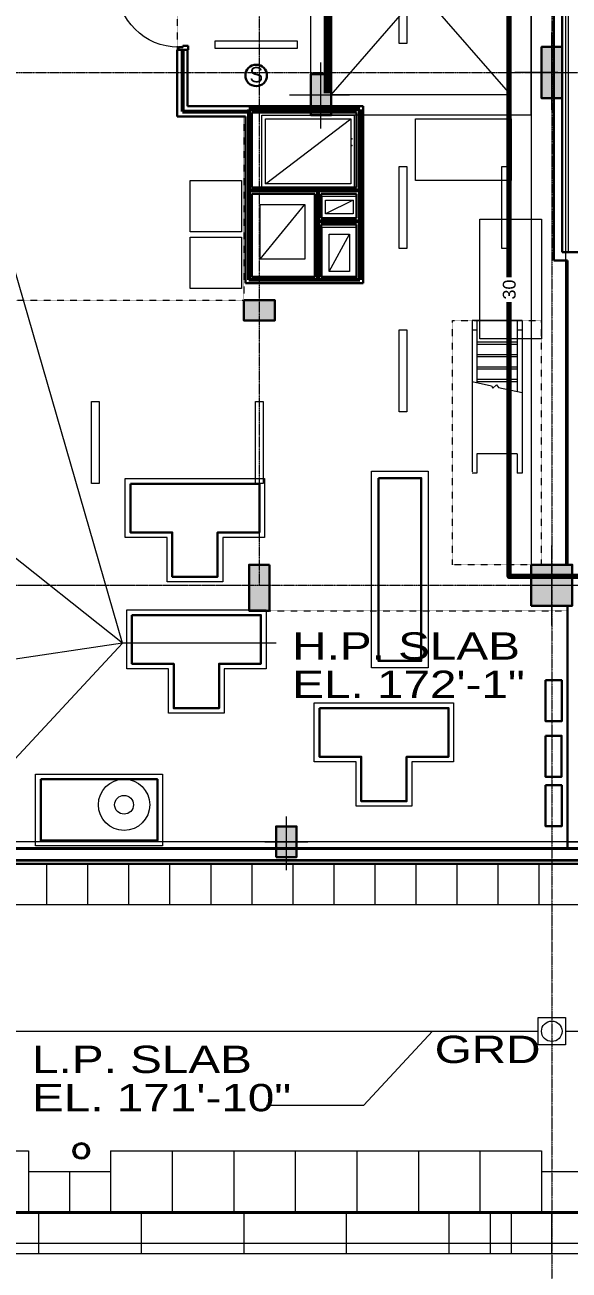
# Model space of a CAD drawing. Header units: inches. Extents: x -40190 to 0, y -3216 to 2257.
# Drawn here: x -30313 to -29995, y -34 to 695 of the extents above; entities that cross this region are included whole.
import ezdxf
from ezdxf import colors
from ezdxf.entities.mleader import LeaderData, LeaderLine
from ezdxf.enums import TextEntityAlignment as Align
from ezdxf.math import Vec2, Vec3

# ---------------------------------------------------------------- set-up
doc = ezdxf.new("R2010")
doc.units = ezdxf.units.IN
doc.header["$LTSCALE"] = 0.5
doc.header["$MEASUREMENT"] = 0
for name, pattern in [('A113$0$CENTER', [2, 1.25, -0.25, 0.25, -0.25]), ('A113$0$DGN Style 3', [242.953966, 173.538547, -69.415419]), ('A113$0$HIDDEN2', [0.1875, 0.125, -0.0625]), ('A613$0$DGN Style 2', [176.257189, 105.754313, -70.502876])]:
    doc.linetypes.add(name, pattern=pattern)
for name, color, linetype in [('0 @ 48', 7, 'Continuous'), ('0 @ 96', 7, 'Continuous'), ('A113$0$A roof pave', 8, 'Continuous'), ('A113$0$A-ANNO-PATT-13-14', 8, 'Continuous'), ('A113$0$A-ANNO-TEXT', 8, 'Continuous'), ('A113$0$A-COLS-COLS13-14', 8, 'Continuous'), ('A113$0$A-DOOR', 8, 'Continuous'), ('A113$0$A-DOOR-FRAM', 8, 'Continuous'), ('A113$0$A-FLOR-CURB', 8, 'Continuous'), ('A113$0$A-FLOR-LEVL', 8, 'Continuous'), ('A113$0$A-FLOR-OVHD', 8, 'A113$0$HIDDEN2'), ('A113$0$A-FLOR-SLAB', 8, 'Continuous'), ('A113$0$A-FLOR-STRCT-6-12', 8, 'Continuous'), ('A113$0$A-GRID-COLS', 8, 'Continuous'), ('A113$0$A-GRID-GRD13-14', 8, 'Continuous'), ('A113$0$A-GRID-GRDP0-15', 8, 'Continuous'), ('A113$0$A-HVAC-RDFF', 8, 'Continuous'), ('A113$0$A-roof cope', 8, 'Continuous'), ('A113$0$A-roof davi', 8, 'Continuous'), ('A113$0$A-WALL-FIRE', 8, 'Continuous'), ('A113$0$A-WALL-FULL-EXTR', 8, 'Continuous'), ('A113$0$A-WALL-FULL-INTR', 8, 'Continuous'), ('A113$0$bp113 - A-ROOF-CRTS', 8, 'Continuous'), ('A113$0$bp113 - A-ROOF-RFDR', 8, 'Continuous'), ('A113$0$Items below', 8, 'Continuous'), ('A113$0$M-CONC-PAD', 8, 'Continuous'), ('A113$0$M-TCWP', 8, 'Continuous'), ('A113$0$M-THEX', 8, 'Continuous'), ('A113$0$M-VFC pump', 8, 'Continuous'), ('A113$0$S-BEAM', 8, 'Continuous'), ('A613$0$A-FLOR-STRS', 8, 'Continuous'), ('A613$0$br613 - E-Lite', 8, 'Continuous'), ('A613$0$Level 30', 8, 'Continuous'), ('E-Anno-Keyn', 72, 'Continuous'), ('E-Anno-Note', 6, 'Continuous'), ('E-FIRE', 234, 'Continuous'), ('XREF', 7, 'Continuous')]:
    doc.layers.add(name, color=color, linetype=linetype)
doc.layers.add('E-Fire-Covr', color=240, linetype='Continuous', lineweight=70, plot=False)
doc.styles.add('A113$0$style-Arial', font='arial.ttf')
doc.styles.add('A613$0$style-Arial', font='arial.ttf')
doc.styles.add('MAMEP ANNO', font='arial.ttf', dxfattribs={"height": 0.101562})
doc.styles.get("Standard").update_dxf_attribs({"font": 'simplex.shx'})

# ---------------------------------------------------------------- blocks, each defined once
blk = doc.blocks.new('*U605')
at = {"layer": 'A113$0$A-FLOR-STRCT-6-12', "linetype": 'A113$0$DGN Style 3', "lineweight": 0}
for p, q in [((-52.54, -60.49), (52.46, 60.49)), ((52.46, -60.49), (-52.54, 60.49))]:
    blk.add_line(p, q, dxfattribs=at)
at = {"layer": 'A113$0$A-FLOR-STRCT-6-12', "linetype": 'A113$0$DGN Style 3', "lineweight": 13}
blk.add_3dface([(-52.54, 60.49), (52.46, 60.49), (52.46, -60.49), (-52.54, -60.49)], dxfattribs=at)
blk = doc.blocks.new('A113$0$36D478_21')
at = {"layer": 'A113$0$A-DOOR', "linetype": 'Continuous', "lineweight": 0, "extrusion": (0, 0, -1)}
blk.add_arc((5.25, -0.85), 36, 270, 0, dxfattribs=at)
at = {"layer": 'A113$0$A-DOOR', "linetype": 'Continuous', "lineweight": 30}
blk.add_3dface([(-41.25, -0.85), (-41.25, -2.6), (-5.25, -2.6), (-5.25, -0.85)], dxfattribs=at)
at = {"layer": 'A113$0$A-DOOR-FRAM', "linetype": 'Continuous', "lineweight": 30}
for p, q in [((-5.25, 0.65), (-5.25, -0.85)), ((-5.25, 0.65), (-4.88, 0.65)), ((0.37, 0.65), (0, 0.65)), ((0.37, -1.6), (0.37, 0.65)), ((-5.25, -0.85), (-2.83, -0.85)), ((-2.83, -0.85), (-2.83, -1.6)), ((-2.83, -1.6), (0.37, -1.6)), ((-2.83, -36.85), (-2.83, -36.1)), ((-2.83, -36.1), (0.37, -36.1)), ((0.37, -36.1), (0.37, -38.35)), ((-5.25, -38.35), (-5.25, -36.85)), ((-5.25, -36.85), (-2.83, -36.85)), ((-5.25, -38.35), (-4.88, -38.35)), ((0.37, -38.35), (0, -38.35))]:
    blk.add_line(p, q, dxfattribs=at)
at = {"layer": 'A113$0$A-DOOR-FRAM', "linetype": 'Continuous', "lineweight": 13}
for p, q in [((-5.1, 0.5), (-5.1, -0.7)), ((-5.1, 0.5), (-4.88, 0.5)), ((-4.88, 0.65), (-4.88, 0.5)), ((0, 0.5), (0, 0.65)), ((0.22, 0.5), (0, 0.5)), ((0.22, -1.45), (0.22, 0.5)), ((-5.1, -0.7), (-2.68, -0.7)), ((-2.68, -0.7), (-2.68, -1.45)), ((-2.68, -1.45), (0.22, -1.45)), ((-2.68, -37), (-2.68, -36.25)), ((-2.68, -36.25), (0.22, -36.25)), ((0.22, -36.25), (0.22, -38.2)), ((-5.1, -38.2), (-5.1, -37)), ((-5.1, -37), (-2.68, -37)), ((-5.1, -38.2), (-4.88, -38.2)), ((-4.88, -38.35), (-4.88, -38.2)), ((0.22, -38.2), (0, -38.2)), ((0, -38.2), (0, -38.35))]:
    blk.add_line(p, q, dxfattribs=at)
blk = doc.blocks.new('A113')
at = {"layer": 'A113$0$A roof pave', "lineweight": 0}
for p, q in [((-23516.3134, 179.9985, -2660.425), (-23516.3134, 203.9985, -2660.425)), ((-23492.3134, 179.9985, -2660.425), (-23492.3134, 203.9985, -2660.425)), ((-23468.3134, 179.9985, -2660.425), (-23468.3134, 203.9985, -2660.425)), ((-23444.3134, 179.9985, -2660.425), (-23444.3134, 203.9985, -2660.425)), ((-23420.3134, 179.9985, -2660.425), (-23420.3134, 203.9985, -2660.425)), ((-23396.3134, 179.9985, -2660.425), (-23396.3134, 203.9985, -2660.425)), ((-23372.3134, 179.9985, -2660.425), (-23372.3134, 203.9985, -2660.425)), ((-23348.3134, 179.9985, -2660.425), (-23348.3134, 203.9985, -2660.425)), ((-23324.3134, 179.9985, -2660.425), (-23324.3134, 203.9985, -2660.425)), ((-23300.3134, 179.9985, -2660.425), (-23300.3134, 203.9985, -2660.425)), ((-23276.3134, 179.9985, -2660.425), (-23276.3134, 203.9985, -2660.425)), ((-23252.3134, 179.9985, -2660.425), (-23252.3134, 203.9985, -2660.425)), ((-23228.3134, 179.9985, -2660.425), (-23228.3134, 203.9985, -2660.425)), ((-23443.0236, 36.0949, -2660.425), (-23443.0236, 0.0949, -2660.425)), ((-23407.0236, 36.0949, -2660.425), (-23407.0236, 0.0949, -2660.425)), ((-23371.0236, 36.0949, -2660.425), (-23371.0236, 0.0949, -2660.425)), ((-23335.0236, 36.0949, -2660.425), (-23335.0236, 0.0949, -2660.425)), ((-23299.0236, 36.0949, -2660.425), (-23299.0236, 0.0949, -2660.425)), ((-23263.0236, 36.0949, -2660.425), (-23263.0236, 0.0949, -2660.425)), ((-23527.0236, 24.0949, -2660.425), (-23527.0236, 0.0949, -2660.425)), ((-23503.0236, 24.0949, -2660.425), (-23503.0236, 0.0949, -2660.425)), ((-23479.0236, 24.0949, -2660.425), (-23479.0236, 0.0949, -2660.425)), ((-23227.0236, 24.0949, -2660.425), (-23227.0236, 0.0949, -2660.425))]:
    blk.add_line(p, q, dxfattribs=at)
at = {"layer": 'A113$0$A roof pave', "lineweight": 13}
for p, q in [((-23108.3134, 179.9985, -2660.425), (-24116.3134, 179.9985, -2660.425)), ((-23767.0236, 36.0949, -2660.425), (-23527.0236, 36.0949, -2660.425)), ((-23527.0236, 36.0949, -2660.425), (-23527.0236, 24.0949, -2660.425)), ((-23479.0236, 36.0949, -2660.425), (-23227.0236, 36.0949, -2660.425)), ((-23479.0236, 36.0949, -2660.425), (-23479.0236, 24.0949, -2660.425)), ((-23227.0236, 36.0949, -2660.425), (-23227.0236, 24.0949, -2660.425)), ((-23527.0236, 24.0949, -2660.425), (-23479.0236, 24.0949, -2660.425)), ((-23227.0236, 24.0949, -2660.425), (-23179.0236, 24.0949, -2660.425))]:
    blk.add_line(p, q, dxfattribs=at)
at = {"layer": 'A113$0$A-ANNO-PATT-13-14', "lineweight": 30, "extrusion": (0, 0, -1)}
for points in [[(23227.0133, 682.1544, 4909.5523), (23215.0134, 682.1544, 4909.5523), (23227.0133, 652.1544, 4909.5523), (23215.0134, 652.1544, 4909.5523)], [(23401.0336, 534.0477, 4909.5523), (23383.0337, 534.0477, 4909.5523), (23401.0336, 522.0477, 4909.5523), (23383.0337, 522.0477, 4909.5523)]]:
    blk.add_solid(points, dxfattribs=at)
at = {"layer": 'A113$0$A-ANNO-PATT-13-14', "lineweight": 30}
for points in [[(-23362.0115, 666.2169, -4909.5523), (-23350.0115, 666.2169, -4909.5523), (-23362.0115, 642.2169, -4909.5523), (-23350.0115, 642.2169, -4909.5523)], [(-23386.0337, 352.2097, -4909.5523), (-23398.0336, 352.2097, -4909.5523), (-23386.0337, 379.1574, -4909.5523), (-23398.0336, 379.1574, -4909.5523)], [(-23209.0236, 355.1574, -4909.5523), (-23209.0236, 379.1574, -4909.5523), (-23233.0236, 355.1574, -4909.5523), (-23233.0236, 379.1574, -4909.5523)]]:
    blk.add_solid(points, dxfattribs=at)
at = {"layer": 'A113$0$A-ANNO-PATT-13-14', "lineweight": 0}
blk.add_solid([(-23382.2652, 225.9985, -4909.5523), (-23370.2653, 225.9985, -4909.5523), (-23382.2652, 207.9985, -4909.5523), (-23370.2653, 207.9985, -4909.5523)], dxfattribs=at)
at = {"layer": 'A113$0$A-ANNO-TEXT', "lineweight": 0}
for q in [(-23915.5358, 685.3759), (-24113.7122, 236.3654), (-23592.142, 203.9985)]:
    blk.add_line((-23472.126, 333.3054), q, dxfattribs=at)
at = {"layer": 'A113$0$A-ANNO-TEXT', "lineweight": 0, "flags": 128}
for points in [[(-23382.2521, 333.3054), (-23472.126, 333.3054), (-23573.9437, 685.3759)], [(-23387.828, 62.7742), (-23330.9023, 62.7742), (-23290.8287, 106.0949)]]:
    blk.add_lwpolyline(points, dxfattribs=at)
at = {"layer": 'A113$0$A-COLS-COLS13-14', "lineweight": 0}
for p, q in [((-23221.0134, 645.2703, -4909.5523), (-23221.0134, 690.5225, -4909.5523)), ((-23356.0115, 634.4691, -4909.5523), (-23356.0115, 673.0572, -4909.5523)), ((-23233.6783, 667.1544, -4909.5523), (-23206.1469, 667.1544, -4909.5523)), ((-23374.3561, 654.2169, -4909.5523), (-23339.3595, 654.2169, -4909.5523)), ((-23221.0236, 343.6178, -4909.5523), (-23221.0236, 390.4171, -4909.5523)), ((-23238.5718, 367.1574, -4909.5523), (-23203.5752, 367.1574, -4909.5523)), ((-23376.2652, 200.4497, -4909.5523), (-23376.2652, 231.804, -4909.5523)), ((-23388.8406, 216.9985, -4909.5523), (-23363.6899, 216.9985, -4909.5523)), ((-23211.8406, 216.9985, -4909.5523), (-23186.6899, 216.9985, -4909.5523))]:
    blk.add_line(p, q, dxfattribs=at)
at = {"layer": 'A113$0$A-COLS-COLS13-14', "lineweight": 30}
for points in [[(-23215.0134, 682.1544, -4909.5523), (-23227.0133, 682.1544, -4909.5523), (-23227.0133, 652.1544, -4909.5523), (-23215.0134, 652.1544, -4909.5523)], [(-23362.0115, 642.2169, -4909.5523), (-23362.0115, 666.2169, -4909.5523), (-23350.0115, 666.2169, -4909.5523), (-23350.0115, 642.2169, -4909.5523)], [(-23401.0336, 534.0477, -4909.5523), (-23383.0337, 534.0477, -4909.5523), (-23383.0337, 522.0477, -4909.5523), (-23401.0336, 522.0477, -4909.5523)], [(-23386.0337, 379.1574, -4909.5523), (-23398.0336, 379.1574, -4909.5523), (-23398.0336, 352.2097, -4909.5523), (-23386.0337, 352.2097, -4909.5523)], [(-23233.0236, 355.1574, -4909.5523), (-23209.0236, 355.1574, -4909.5523), (-23209.0236, 379.1574, -4909.5523), (-23233.0236, 379.1574, -4909.5523)], [(-23382.2652, 207.9985, -4909.5523), (-23370.2653, 207.9985, -4909.5523), (-23370.2653, 225.9985, -4909.5523), (-23382.2652, 225.9985, -4909.5523)]]:
    blk.add_3dface(points, dxfattribs=at)
at = {"layer": 'A113$0$A-FLOR-CURB', "lineweight": 0}
for p, q in [((-23012.3134, 212.4985, 1992.7541), (-23545.4984, 212.4985, 1992.7541)), ((-23012.3134, 206.4985, 1992.7541), (-23558.9983, 206.4985, 1992.7541))]:
    blk.add_line(p, q, dxfattribs=at)
at = {"layer": 'A113$0$A-FLOR-LEVL', "lineweight": 0}
for p in [(-23337.9899, 628.3136, 1992.7541), (-23337.9899, 624.4322, 1992.7541)]:
    blk.add_point(p, dxfattribs=at)
at = {"layer": 'A113$0$A-FLOR-OVHD', "lineweight": 13}
for p, q in [((-23440.1499, 725.6156, 1992.7541), (-23440.1564, 641.3655, 1992.7541)), ((-23401.0336, 641.3656, 1992.7541), (-23440.1564, 641.3655, 1992.7541)), ((-23401.0336, 641.3656, 1992.7541), (-23401.0336, 534.0477, 1992.7541)), ((-23539.4983, 534.0476, 1992.7541), (-23401.0336, 534.0476, 1992.7541)), ((-23279.0133, 379.0943, 1992.7541), (-23279.0133, 522.0476, 1992.7541)), ((-23279.0133, 522.0476, 1992.7541), (-23267.6383, 522.0476, 1992.7541)), ((-23267.6383, 522.0476, 1992.7541), (-23227.0133, 522.0476, 1992.7541)), ((-23227.0133, 379.0943, 1992.7541), (-23227.0133, 522.0476, 1992.7541)), ((-23227.0133, 379.0943, 1992.7541), (-23279.0133, 379.0943, 1992.7541)), ((-23539.4983, 367.0944, 1992.7541), (-23398.0336, 367.0944, 1992.7541)), ((-23386.0337, 352.2097, 1992.7541), (-23211.8986, 352.2097, 1992.7541))]:
    blk.add_line(p, q, dxfattribs=at)
at = {"layer": 'A113$0$A-FLOR-SLAB', "lineweight": 0}
for points in [[(-23336.533, 600.1384, 1992.7541), (-23390.533, 600.1384, 1992.7541), (-23390.533, 642.1384, 1992.7541), (-23336.533, 642.1384, 1992.7541)], [(-23355.2736, 594.9074, 1992.7541), (-23335.2736, 594.9074, 1992.7541), (-23335.2736, 581.9074, 1992.7541), (-23355.2736, 581.9074, 1992.7541)], [(-23355.2736, 576.6574, 1992.7541), (-23335.2736, 576.6574, 1992.7541), (-23335.2736, 546.6574, 1992.7541), (-23355.2736, 546.6574, 1992.7541)]]:
    blk.add_3dface(points, dxfattribs=at)
at = {"layer": 'A113$0$A-GRID-COLS', "lineweight": 0}
blk.add_line((-23217.4113, 667.1574, -4909.5523), (-23242.7081, 667.1574, -4909.5523), dxfattribs=at)
at = {"layer": 'A113$0$A-GRID-GRD13-14', "lineweight": 0}
blk.add_line((-23034.8887, 216.9988, 0.001), (-24155.5004, 216.9988, 0.001), dxfattribs=at)
at = {"layer": 'A113$0$A-GRID-GRDP0-15', "linetype": 'A113$0$CENTER', "lineweight": 0}
for p, q in [((-23221.0236, 2113.2362), (-23221.0236, -676.9055)), ((-23392.0337, 367.1574), (-23392.0337, 2029.5617)), ((-23884.5631, 667.1574), (-20368.7317, 667.1574)), ((-24358.5266, 367.1574), (-20364.9322, 367.1574))]:
    blk.add_line(p, q, dxfattribs=at)
at = {"layer": 'A113$0$A-HVAC-RDFF', "lineweight": 0}
for p, q in [((-23388.533, 602.1384, 1992.7541), (-23338.533, 640.1384, 1992.7541)), ((-23337.2736, 592.4074, 1992.7541), (-23353.2736, 584.4074, 1992.7541)), ((-23391.5236, 557.9074, 1992.7541), (-23365.5236, 589.9074, 1992.7541)), ((-23351.2736, 550.6574, 1992.7541), (-23339.2736, 572.6574, 1992.7541))]:
    blk.add_line(p, q, dxfattribs=at)
at = {"layer": 'A113$0$A-HVAC-RDFF', "lineweight": 13}
for points in [[(-23338.533, 602.1384, 1992.7541), (-23388.533, 602.1384, 1992.7541), (-23388.533, 640.1384, 1992.7541), (-23338.533, 640.1384, 1992.7541)], [(-23353.2736, 592.4074, 1992.7541), (-23337.2736, 592.4074, 1992.7541), (-23337.2736, 584.4074, 1992.7541), (-23353.2736, 584.4074, 1992.7541)], [(-23391.5236, 589.9074, 1992.7541), (-23365.5236, 589.9074, 1992.7541), (-23365.5236, 557.9074, 1992.7541), (-23391.5236, 557.9074, 1992.7541)], [(-23351.2736, 572.6574, 1992.7541), (-23339.2736, 572.6574, 1992.7541), (-23339.2736, 550.6574, 1992.7541), (-23351.2736, 550.6574, 1992.7541)]]:
    blk.add_3dface(points, dxfattribs=at)
at = {"layer": 'A113$0$A-roof cope', "lineweight": 40}
blk.add_line((-24403.0236, 0.0949, -2660.425), (-22879.0236, 0.0949, -2660.425), dxfattribs=at)
at = {"layer": 'A113$0$A-roof cope', "lineweight": 0}
for p, q in [((-23521.0139, -23.9051, -2660.425), (-23521.0139, 0.0949, -2660.425)), ((-23461.0139, -23.9051, -2660.425), (-23461.0139, 0.0949, -2660.425)), ((-23401.0139, -23.9051, -2660.425), (-23401.0139, 0.0949, -2660.425)), ((-23341.0139, -23.9051, -2660.425), (-23341.0139, 0.0949, -2660.425)), ((-23281.0139, -23.9051, -2660.425), (-23281.0139, 0.0949, -2660.425)), ((-23221.0139, -23.9051, -2660.425), (-23221.0139, 0.0949, -2660.425))]:
    blk.add_line(p, q, dxfattribs=at)
at = {"layer": 'A113$0$A-roof cope', "lineweight": 13}
for p, q in [((-23257.0236, 0.0949, -2660.425), (-23257.0236, -23.9051, -2660.425)), ((-23244.8109, 0.0949, -2660.425), (-23244.8109, -23.9051, -2660.425)), ((-24427.0236, -23.9051, -2660.425), (-22855.0236, -23.9051, -2660.425))]:
    blk.add_line(p, q, dxfattribs=at)
at = {"layer": 'A113$0$A-roof davi', "lineweight": 13, "extrusion": (0, 0, -1)}
blk.add_circle((23497.0236, 36.0949, 2660.425), 4.319, dxfattribs=at)
at = {"layer": 'A113$0$A-roof davi', "lineweight": 40, "extrusion": (0, 0, -1)}
blk.add_circle((23496.0236, 36.0949, 2660.425), 4.319, dxfattribs=at)
at = {"layer": 'A113$0$A-WALL-FIRE', "lineweight": 53}
for p, q in [((-23351.905, 764.1157, 1992.7541), (-23351.905, 655.1032, 1992.7541)), ((-23437.0909, 680.4886, 1992.7541), (-23437.0909, 644.4281, 1992.7541)), ((-23437.0909, 644.4281, 1992.7541), (-23398.2833, 644.4281, 1992.7541)), ((-23398.2833, 645.6156, 1992.7541), (-23398.2837, 545.7846, 1992.7541)), ((-23333.2618, 645.6157, 1992.7541), (-23398.2833, 645.6156, 1992.7541)), ((-23333.2618, 645.6157, 1992.7541), (-23333.2618, 545.7847, 1992.7541)), ((-23333.2619, 598.1303, 1992.7541), (-23398.2838, 598.1303, 1992.7541)), ((-23357.8133, 598.1268, 1992.7541), (-23357.8133, 545.7776, 1992.7541)), ((-23333.2602, 580.0013, 1992.7541), (-23357.8133, 580.0013, 1992.7541)), ((-23333.2615, 545.7847, 1992.7541), (-23398.2834, 545.7846, 1992.7541))]:
    blk.add_line(p, q, dxfattribs=at)
at = {"layer": 'A113$0$A-WALL-FULL-EXTR', "lineweight": 30}
for p, q in [((-23028.3134, 213.2485, 1992.7541), (-23545.4984, 213.2485, 1992.7541)), ((-23012.3134, 205.9985, 1992.7541), (-23559.4983, 205.9985, 1992.7541)), ((-23012.3134, 203.9985, 1992.7541), (-23561.4983, 203.9985, 1992.7541))]:
    blk.add_line(p, q, dxfattribs=at)
at = {"layer": 'A113$0$A-WALL-FULL-INTR', "lineweight": 0}
blk.add_line((-23211.274, 562.1223, 1992.7541), (-23211.2734, 1009.1489, 1992.7541), dxfattribs=at)
at = {"layer": 'A113$0$A-WALL-FULL-INTR', "lineweight": 30}
for p, q in [((-23350.03, 764.1157, 1992.7541), (-23350.03, 655.1032, 1992.7541)), ((-23219.8863, 557.2474, 1992.7541), (-23219.8863, 763.0918, 1992.7541)), ((-23215.0158, 763.0918, 1992.7541), (-23215.0114, 562.1223, 1992.7541)), ((-23353.78, 719.4905, 1992.7541), (-23353.78, 655.1032, 1992.7541)), ((-23440.1534, 680.4887, 1992.7541), (-23440.1564, 641.3655, 1992.7541)), ((-23440.1534, 680.4887, 1992.7541), (-23434.0284, 680.4886, 1992.7541)), ((-23434.0284, 680.4886, 1992.7541), (-23434.0309, 647.4906, 1992.7541)), ((-23400.1583, 641.3656, 1992.7541), (-23440.1564, 641.3655, 1992.7541)), ((-23362.008, 647.4907, 1992.7541), (-23434.0309, 647.4905, 1992.7541)), ((-23400.1583, 641.3656, 1992.7541), (-23400.1587, 543.9097, 1992.7541)), ((-23331.3877, 647.4907, 1992.7541), (-23400.1583, 647.4906, 1992.7541)), ((-23396.4083, 643.7406, 1992.7541), (-23396.4085, 599.9131, 1992.7541)), ((-23335.1366, 643.7407, 1992.7541), (-23396.4083, 643.7406, 1992.7541)), ((-23335.1366, 643.7407, 1992.7541), (-23335.1358, 599.9096, 1992.7541)), ((-23331.3968, 543.9097, 1992.7541), (-23331.3877, 647.4907, 1992.7541)), ((-23396.4085, 599.9131, 1992.7541), (-23335.1356, 599.9131, 1992.7541)), ((-23396.4083, 596.163, 1992.7541), (-23396.4087, 547.6596, 1992.7541)), ((-23396.4082, 596.156, 1992.7541), (-23359.6597, 596.156, 1992.7541)), ((-23359.6597, 596.156, 1992.7541), (-23359.6583, 547.6596, 1992.7541)), ((-23355.9099, 596.1631, 1992.7541), (-23335.1355, 596.1631, 1992.7541)), ((-23355.9099, 596.1631, 1992.7541), (-23355.9079, 581.9097, 1992.7541)), ((-23335.1355, 596.1631, 1992.7541), (-23335.1336, 581.9097, 1992.7541)), ((-23355.9074, 578.1597, 1992.7541), (-23355.9082, 547.6596, 1992.7541)), ((-23355.9079, 581.9097, 1992.7541), (-23335.1352, 581.9097, 1992.7541)), ((-23355.9074, 578.1597, 1992.7541), (-23335.1352, 578.1597, 1992.7541)), ((-23335.1336, 578.1597, 1992.7541), (-23335.1345, 547.6597, 1992.7541)), ((-23215.0114, 562.1223, 1992.7541), (-22857.7729, 562.1218, 1992.7541)), ((-23215.0114, 562.1223, 1992.7541), (-23211.274, 562.1223, 1992.7541)), ((-23219.8863, 557.2474, 1992.7541), (-23211.8989, 557.2473, 1992.7541)), ((-23211.8989, 557.2473, 1992.7541), (-23211.8987, 379.1574, 1992.7541)), ((-23359.6583, 547.6596, 1992.7541), (-23396.4087, 547.6596, 1992.7541)), ((-23335.1345, 547.6597, 1992.7541), (-23355.9029, 547.6596, 1992.7541)), ((-23331.3968, 543.9097, 1992.7541), (-23400.1584, 543.9096, 1992.7541)), ((-23211.8986, 355.1574, 1992.7541), (-23211.8984, 213.3238, 1992.7541))]:
    blk.add_line(p, q, dxfattribs=at)
at = {"layer": 'A113$0$bp113 - A-ROOF-CRTS', "lineweight": 13}
for p, q in [((-23573.0236, 106.0949, -2660.425), (-23229.0236, 106.0949, -2660.425)), ((-23213.0236, 106.0949, -2660.425), (-22961.0236, 106.0949, -2660.425))]:
    blk.add_line(p, q, dxfattribs=at)
at = {"layer": 'A113$0$bp113 - A-ROOF-RFDR', "lineweight": 13}
blk.add_circle((-23221.0236, 106.0949, -2660.425), 6, dxfattribs=at)
blk.add_3dface([(-23229.0236, 114.0949, -2660.425), (-23213.0236, 114.0949, -2660.425), (-23213.0236, 98.0949, -2660.425), (-23229.0236, 98.0949, -2660.425)], dxfattribs=at)
at = {"layer": 'A113$0$Items below', "lineweight": 0}
blk.add_line((-24421.0236, -17.9051, -2660.425), (-22861.0236, -17.9051, -2660.425), dxfattribs=at)
at = {"layer": 'A113$0$M-CONC-PAD', "lineweight": 0, "elevation": 1992.7541, "flags": 128}
for points in [[(-23470.4962, 429.5597), (-23388.9962, 429.5597), (-23388.9962, 395.0597), (-23413.4962, 395.0597), (-23413.4962, 369.0597), (-23445.9962, 369.0597), (-23445.9962, 395.0597), (-23470.4962, 395.0597), (-23470.4962, 429.5597)], [(-23469.5958, 352.683), (-23388.0958, 352.683), (-23388.0958, 318.183), (-23412.5958, 318.183), (-23412.5958, 292.183), (-23445.0958, 292.183), (-23445.0958, 318.183), (-23469.5958, 318.183), (-23469.5958, 352.683)], [(-23359.9091, 298.2485), (-23278.4091, 298.2485), (-23278.4091, 263.7485), (-23302.9091, 263.7485), (-23302.9091, 237.7485), (-23335.4091, 237.7485), (-23335.4091, 263.7485), (-23359.9091, 263.7485), (-23359.9091, 298.2485)]]:
    blk.add_lwpolyline(points, close=True, dxfattribs=at)
at = {"layer": 'A113$0$M-CONC-PAD', "lineweight": 0}
for points in [[(-23300.6951, 640.082, 1992.7541), (-23244.6951, 640.082, 1992.7541), (-23244.6951, 604.082, 1992.7541), (-23300.6951, 604.082, 1992.7541)], [(-23432.4448, 603.9758, 1992.7541), (-23402.4485, 603.9758, 1992.7541), (-23402.4485, 573.9721, 1992.7541), (-23432.4448, 573.9721, 1992.7541)], [(-23263.0133, 581.29, 1992.7541), (-23227.0133, 581.29, 1992.7541), (-23227.0133, 511.29, 1992.7541), (-23263.0133, 511.29, 1992.7541)], [(-23432.4448, 570.8091, 1992.7541), (-23402.4485, 570.8091, 1992.7541), (-23402.4485, 540.8054, 1992.7541), (-23432.4448, 540.8054, 1992.7541)], [(-23326.373, 433.8002, 1992.7541), (-23293.373, 433.8002, 1992.7541), (-23293.373, 318.8002, 1992.7541), (-23326.373, 318.8002, 1992.7541)], [(-23522.8925, 256.635, 1992.7541), (-23448.6963, 256.635, 1992.7541), (-23448.6963, 214.6977, 1992.7541), (-23522.8925, 214.6977, 1992.7541)]]:
    blk.add_3dface(points, dxfattribs=at)
at = {"layer": 'A113$0$M-TCWP', "lineweight": 30, "elevation": 1992.7541, "flags": 128}
for points in [[(-23467.4962, 426.5597), (-23391.9962, 426.5597), (-23391.9962, 398.0597), (-23416.4962, 398.0597), (-23416.4962, 372.0597), (-23442.9962, 372.0597), (-23442.9962, 398.0597), (-23467.4962, 398.0597), (-23467.4962, 426.5597)], [(-23466.5958, 349.683), (-23391.0958, 349.683), (-23391.0958, 321.183), (-23415.5958, 321.183), (-23415.5958, 295.183), (-23442.0958, 295.183), (-23442.0958, 321.183), (-23466.5958, 321.183), (-23466.5958, 349.683)], [(-23356.9091, 295.2485), (-23281.4091, 295.2485), (-23281.4091, 266.7485), (-23305.9091, 266.7485), (-23305.9091, 240.7485), (-23332.4091, 240.7485), (-23332.4091, 266.7485), (-23356.9091, 266.7485), (-23356.9091, 295.2485)]]:
    blk.add_lwpolyline(points, close=True, dxfattribs=at)
at = {"layer": 'A113$0$M-THEX', "lineweight": 0}
for radius in [15, 5.4961]:
    blk.add_circle((-23471.1813, 238.6602, 1992.7541), radius, dxfattribs=at)
at = {"layer": 'A113$0$M-THEX', "lineweight": 30}
for points in [[(-23322.373, 429.8002, 1992.7541), (-23297.373, 429.8002, 1992.7541), (-23297.373, 322.8002, 1992.7541), (-23322.373, 322.8002, 1992.7541)], [(-23519.8925, 253.635, 1992.7541), (-23451.6963, 253.635, 1992.7541), (-23451.6963, 217.6977, 1992.7541), (-23519.8925, 217.6977, 1992.7541)]]:
    blk.add_3dface(points, dxfattribs=at)
at = {"layer": 'A113$0$M-VFC pump', "lineweight": 30}
for points in [[(-23224.6472, 311.4972, 1992.7541), (-23215.1489, 311.4972, 1992.7541), (-23215.1489, 287.4972, 1992.7541), (-23224.6472, 287.4972, 1992.7541)], [(-23224.7609, 279.043, 1992.7541), (-23215.2626, 279.043, 1992.7541), (-23215.2626, 255.043, 1992.7541), (-23224.7609, 255.043, 1992.7541)], [(-23224.6472, 250.0394, 1992.7541), (-23215.1489, 250.0394, 1992.7541), (-23215.1489, 226.0394, 1992.7541), (-23224.6472, 226.0394, 1992.7541)]]:
    blk.add_3dface(points, dxfattribs=at)
at = {"layer": 'A113$0$S-BEAM', "lineweight": 0}
for p, q in [((-23233.0239, 1009.1696, 1992.7541), (-23233.023, 379.1574, 1992.7541)), ((-23213.0239, 1009.1697, 1992.7541), (-23213.023, 379.1574, 1992.7541))]:
    blk.add_line(p, q, dxfattribs=at)
at = {"layer": 'A113$0$S-BEAM', "lineweight": 13}
for p, q in [((-23233.0234, 642.2169, 1992.7541), (-23233.0234, 787.0919, 1992.7541)), ((-23245.0234, 654.2169, 1992.7541), (-23245.0234, 775.0416, 1992.7541)), ((-23362.0115, 666.2169, 1992.7541), (-23362.0115, 763.0919, 1992.7541)), ((-23350.0115, 666.2169, 1992.7541), (-23350.0154, 763.0919, 1992.7541)), ((-23245.0234, 654.2169, 1992.7541), (-23350.0115, 654.2169, 1992.7541)), ((-23233.0234, 642.2169, 1992.7541), (-23350.0115, 642.2169, 1992.7541))]:
    blk.add_line(p, q, dxfattribs=at)
at = {"layer": 'A113$0$A-DOOR', "lineweight": 0}
blk.add_blockref('A113$0$36D478_21', (-23434.0252, 718.8425, 1992.7541), dxfattribs=at)
at = {"layer": 'A113$0$A-FLOR-STRCT-6-12', "lineweight": 13}
blk.add_blockref('*U605', (-23297.4747, 714.5551, 1992.7541), dxfattribs=at)
at = {"layer": 'A113$0$A-ANNO-TEXT', "lineweight": 13, "style": 'A113$0$style-Arial', "width": 1.246875}
for s, height, p in [('H.P. SLAB', 16, (-23372.8317, 323.5668)), ('EL. 172\'-1"', 15.999998, (-23372.8317, 301.1668)), ('L.P. SLAB', 16, (-23524.9601, 81.674)), ('EL. 171\'-10"', 15.999998, (-23524.9601, 59.274))]:
    blk.add_text(s, height=height, dxfattribs=at).set_placement(p)
at = {"layer": 'A113$0$A-ANNO-TEXT', "lineweight": 70, "style": 'A113$0$style-Arial', "width": 1.246875}
blk.add_text('GRD', height=16, dxfattribs=at).set_placement((-23289.5121, 87.5004))
blk = doc.blocks.new('*U987')
at = {"layer": 'A613$0$A-FLOR-STRS', "linetype": 'Continuous', "lineweight": 0}
for p, q in [((-14.63, 44.7), (-14.63, 9.04)), ((14.62, 44.7), (-14.63, 44.7)), ((-11.75, 44.7), (-11.75, 8.4)), ((11.75, 44.7), (11.75, 3.17)), ((14.62, 44.7), (14.62, 2.52)), ((-11.75, 39.06), (-14.63, 39.06)), ((14.62, 39.06), (11.75, 39.06)), ((11.75, 31.96), (-11.75, 31.96)), ((11.75, 30.64), (-11.75, 30.64)), ((11.75, 24.64), (-11.75, 24.64)), ((11.75, 23.39), (-11.75, 23.39)), ((11.75, 17.39), (-11.75, 17.39)), ((11.75, 16.14), (-11.75, 16.14)), ((11.75, 10.14), (-11.75, 10.14)), ((11.75, 8.89), (-11.75, 8.89))]:
    blk.add_line(p, q, dxfattribs=at)
at = {"layer": 'A613$0$A-FLOR-STRS', "linetype": 'A613$0$DGN Style 2', "lineweight": 0}
for p, q in [((-14.63, 9.04), (-14.63, -44.7)), ((14.62, 2.52), (14.62, -44.7)), ((11.75, -33.35), (-11.75, -33.35)), ((-11.75, -33.35), (-11.75, -44.7)), ((11.75, -33.35), (11.75, -44.7)), ((-11.75, -44.7), (-14.63, -44.7)), ((14.62, -44.7), (11.75, -44.7))]:
    blk.add_line(p, q, dxfattribs=at)
at = {"layer": 'A613$0$A-FLOR-STRS', "linetype": 'Continuous', "lineweight": 0, "flags": 128}
blk.add_lwpolyline([(-14.63, 9.04), (-3.22, 6.5), (-2.57, 5.12), (-0.29, 7.01), (0.89, 5.58), (14.62, 2.52)], dxfattribs=at)
blk = doc.blocks.new('*U1002')
at = {"layer": 'A613$0$Level 30', "linetype": 'Continuous', "lineweight": 30}
blk.add_circle((0.01, -0.44), 6.29, dxfattribs=at)
at = {"layer": 'A613$0$Level 30', "linetype": 'Continuous', "lineweight": 30, "style": 'A613$0$style-Arial', "width": 0.95}
blk.add_text('S', height=9, dxfattribs=at).set_placement((-3.91, -4.5))
blk = doc.blocks.new('A613')
at = {"layer": 'A613$0$A-FLOR-STRS', "lineweight": 0}
blk.add_line((-23266.51, 522.05, 2679.43), (-23239.51, 522.05, 2679.43), dxfattribs=at)
at = {"layer": 'A613$0$br613 - E-Lite', "lineweight": 13}
for points in [[(-23305.78, 732.13, 2679.43), (-23305.78, 684.13, 2679.43), (-23310.28, 684.13, 2679.43), (-23310.28, 732.13, 2679.43)], [(-23417.91, 685.74, 2679.43), (-23369.91, 685.74, 2679.43), (-23369.91, 681.24, 2679.43), (-23417.91, 681.24, 2679.43)], [(-23305.78, 612.13, 2679.43), (-23305.78, 564.13, 2679.43), (-23310.28, 564.13, 2679.43), (-23310.28, 612.13, 2679.43)], [(-23245.78, 612.13, 2679.43), (-23245.78, 564.13, 2679.43), (-23250.28, 564.13, 2679.43), (-23250.28, 612.13, 2679.43)], [(-23305.78, 516.6, 2679.43), (-23305.78, 468.6, 2679.43), (-23310.28, 468.6, 2679.43), (-23310.28, 516.6, 2679.43)], [(-23485.78, 474.6, 2679.43), (-23485.78, 426.6, 2679.43), (-23490.28, 426.6, 2679.43), (-23490.28, 474.6, 2679.43)], [(-23389.78, 474.6, 2679.43), (-23389.78, 426.6, 2679.43), (-23394.28, 426.6, 2679.43), (-23394.28, 474.6, 2679.43)]]:
    blk.add_3dface(points, dxfattribs=at)
at = {"layer": 'A613$0$A-FLOR-STRS', "lineweight": 0}
blk.add_blockref('*U987', (-23253.01, 477.35, 2679.43), dxfattribs=at)
at = {"layer": 'A613$0$Level 30', "lineweight": 30}
blk.add_blockref('*U1002', (-23393.91, 665.93, 2679.43), dxfattribs=at)
blk = doc.blocks.new('FA-StrobeSymbol-Anno')
at = {"color": 0, "linetype": 'ByBlock'}
for p, q in [((-0.044, 0.044), (-0.074, 0.074)), ((0.044, 0.044), (0.074, 0.074)), ((-0.044, -0.044), (-0.074, -0.074)), ((0.044, -0.044), (0.074, -0.074))]:
    blk.add_line(p, q, dxfattribs=at)
blk.add_circle((0, 0), 0.0403, dxfattribs=at)
blk = doc.blocks.new('*U1311')
at = {"layer": '0 @ 48', "color": 0, "linetype": 'ByBlock', "xscale": 24, "yscale": 24, "zscale": 24, "rotation": 90.00000000000004}
blk.add_blockref('FA-StrobeSymbol-Anno', (-4, 0), dxfattribs=at)
at = {"layer": '0 @ 96', "color": 0, "linetype": 'ByBlock', "xscale": 48, "yscale": 48, "zscale": 48, "rotation": 90.00000000000004}
blk.add_blockref('FA-StrobeSymbol-Anno', (-4, 0), dxfattribs=at)
blk = doc.blocks.new('FA-Speaker-Anno')
at = {"color": 0, "linetype": 'ByBlock'}
for p, q in [((0.0833, 0), (0.1562, 0.0417)), ((0.1562, -0.0417), (0.0833, 0)), ((0.1562, 0.0417), (0.1562, -0.0417))]:
    blk.add_line(p, q, dxfattribs=at)
blk.add_lwpolyline([(0, 0.0417), (0.0833, 0.0417), (0.0833, -0.0417), (0, -0.0417)], close=True, dxfattribs=at)
blk = doc.blocks.new('*U1312')
at = {"layer": '0 @ 48', "color": 0, "linetype": 'ByBlock', "xscale": 48, "yscale": 48, "zscale": 48, "rotation": 180}
blk.add_blockref('FA-Speaker-Anno', (-2, 0), dxfattribs=at)
at = {"layer": '0 @ 96', "color": 0, "linetype": 'ByBlock', "xscale": 96, "yscale": 96, "zscale": 96, "rotation": 180}
blk.add_blockref('FA-Speaker-Anno', (0, 0), dxfattribs=at)
blk = doc.blocks.new('*U364')
at = {"layer": 'E-Fire-Covr'}
blk.add_lwpolyline([(-336, 7.24), (-336, 168), (0, 168), (0, -168), (-336, -168), (-336, -7.3)], dxfattribs=at)
for name in ['*U1312', '*U1311']:
    blk.add_blockref(name, (0, 0))
at = {"color": 6, "style": 'MAMEP ANNO'}
blk.add_text('30', height=7.5, dxfattribs=at).set_placement((-14.41, -5.68))
at = {"layer": 'E-Fire-Covr', "style": 'MAMEP ANNO'}
blk.add_text('30', height=7.5, rotation=90, dxfattribs=at).set_placement((-336, 0), align=Align.MIDDLE_CENTER)
blk = doc.blocks.new('MLD-KeyNote')
at = {"color": 0, "linetype": 'Continuous', "transparency": 16777216}
blk.add_lwpolyline([(-0.09375, -0.09375), (0.09375, -0.09375), (0.09375, 0.09375), (-0.09375, 0.09375)], close=True, dxfattribs=at)
at = {"color": 0, "linetype": 'ByBlock', "transparency": 16777216, "style": 'MAMEP ANNO'}
blk.add_attdef('ID', text='', height=0.10156, dxfattribs=at).set_placement((0, 0), align=Align.MIDDLE_CENTER)

msp = doc.modelspace()

# ---------------------------------------------------------------- block references
at = {"layer": 'E-FIRE'}
msp.add_blockref('*U364', (-29693.6, 540.17), dxfattribs=at)
at = {"layer": 'XREF'}
for name in ['A113', 'A613']:
    msp.add_blockref(name, (-6783.71, 0), dxfattribs=at)

# ---------------------------------------------------------------- leaders
at = {"layer": 'E-Anno-Keyn'}
ml = msp.add_multileader_block('Standard', dxfattribs=at)
ml.set_content('MLD-KeyNote', color=256, scale=48)
ml.set_attribute('ID', '12', width=0)
ml.set_leader_properties(color=256, linetype='Continuous')
ml.build(insert=Vec2(0, 0))
ml.multileader.update_dxf_attribs({"has_dogleg": 0, "text_left_attachment_type": 2, "text_right_attachment_type": 2, "dogleg_length": 3.84, "arrow_head_size": 6, "scale": 48})
ctx = ml.context
ctx.base_point, ctx.scale, ctx.char_height, ctx.arrow_head_size, ctx.landing_gap_size, ctx.plane_origin = Vec3(-29856.05, 534), 48, 368.64, 6, 192, Vec3(-29896.59, 520.35)
ctx.left_attachment, ctx.right_attachment = 2, 2
notes = []
notes.append((ctx, [(0, (1, 1, 0), (-30040.55, 534), (1, 0), 184.5, [(1, [(-29889.71, 518.23), (-29876.37, 534), (-29878.46, 518.75), (-29876.37, 534)], 0, [])])]))
ctx.block.insert = Vec3(-29851.55, 534)
at = {"layer": 'E-Anno-Note'}
ml = msp.add_multileader_mtext('Standard', dxfattribs=at)
ml.set_content('2P-30A/NFSS FOR GENERATOR JACKET WATER HEATER (480V, 1%%C)', color=(89, 89, 89), style='MAMEP ANNO')
ml.set_leader_properties(color=256, linetype='Continuous')
ml.build(insert=Vec2(0, 0))
ml.multileader.update_dxf_attribs({"has_dogleg": 0, "text_right_attachment_type": 3, "dogleg_length": 3.84, "arrow_head_size": 12, "scale": 96})
ctx = ml.context
ctx.base_point, ctx.scale, ctx.char_height, ctx.arrow_head_size, ctx.landing_gap_size, ctx.plane_origin = Vec3(-22107.96, 375.32), 96, 7.68, 12, 3.75, Vec3(-21875.4, 379.52)
ctx.right_attachment, ctx.text_align_type = 3, 2
notes.append((ctx, [(0, (1, 1, 0), (-21547.33, 362.1), (-1, 0), 369, [(0, [(-21843.69, 423.13), (-21908.59, 362.1)], 0, [])])]))
ctx.mtext.insert, ctx.mtext.width, ctx.mtext.alignment, ctx.mtext.flow_direction = Vec3(-21920.08, 380.29), 190.3092, 3, 5
for ctx, leaders in notes:
    for number, flags, end, landing, length, lines in leaders:
        leader = LeaderData()
        leader.index, (leader.has_last_leader_line, leader.has_dogleg_vector, leader.attachment_direction) = number, flags
        leader.last_leader_point, leader.dogleg_vector, leader.dogleg_length = Vec3(end), Vec3(landing), length
        for number, points, colour, breaks in lines:
            line = LeaderLine()
            line.index, line.vertices, line.color, line.breaks = number, Vec3.list(points), colors.encode_raw_color(colour), breaks
            leader.lines.append(line)
        ctx.leaders.append(leader)

doc.saveas('drawing.dxf')
